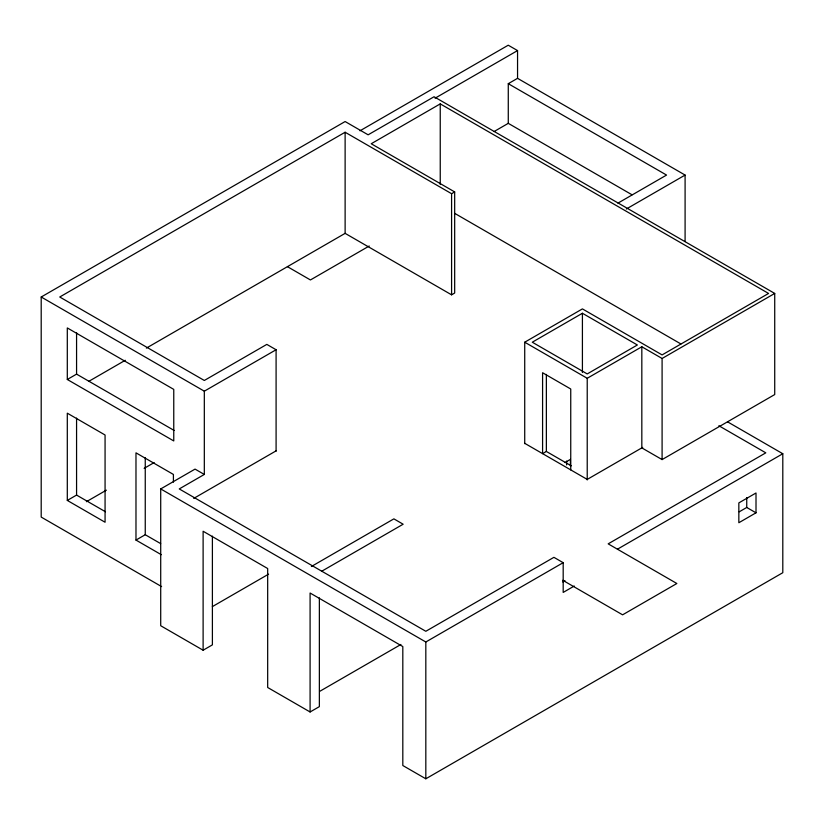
<?xml version="1.0" encoding="UTF-8"?>
<svg xmlns="http://www.w3.org/2000/svg" width="824" height="824" viewBox="0 0 824 824"><rect width="100%" height="100%" fill="white"/><g stroke="black" fill="none" stroke-linecap="round" stroke-linejoin="round"><path stroke-width="1.24" d="M161.607 586.595L41.2 517.081L41.2 297.001L345.122 121.54L368.132 134.817L434.063 96.748L774.725 293.437L774.725 394.552L662.094 459.586L641.824 447.885L641.824 346.77L662.094 358.471L774.725 293.437M146.373 348.109L345.122 233.357L451.583 294.827L454.673 293.035L454.673 191.92L451.583 193.702L345.122 132.242L59.74 297.001L204.321 380.472L266.822 344.391L276.091 349.747L276.091 451.202M360.006 130.789L508.243 45.207L517.554 50.583L517.554 78.332L685.094 175.069L685.094 241.587M435.072 98.2L517.554 50.583M524.723 443.662L524.723 342.207L582.414 308.897L662.105 354.907L768.565 293.447L440.243 103.886L371.222 143.747L454.673 191.92M631.998 194.773L508.274 123.343L508.274 83.688L517.554 78.332M494.029 131.572L508.274 123.343M67.3 379.483L173.761 440.943L173.761 389.392L67.3 327.931L67.3 379.483L76.57 374.127L174.163 430.468M88.621 381.45L125.269 360.284M369.234 246.005L310.432 279.954L287.432 266.667M41.2 297.001L204.321 391.184L276.091 349.747M67.3 500.426L105.07 522.241L105.07 435L67.3 413.185L67.3 500.426L76.57 495.08L105.462 511.756M86.396 501.692L106.389 490.156M144.148 468.351L154.15 462.583M617.938 203.137L666.554 175.069L508.274 83.688M626.312 209.008L685.094 175.069M212.396 536.136L212.396 644.862L203.116 650.218L160.711 625.735L160.711 488.931L195.051 469.103L204.321 474.449L204.321 391.184M204.321 474.449L179.251 488.931L425.823 631.287L553.913 557.333L563.183 562.679L563.183 592.425L574.256 586.029M193.722 498.417L276.091 450.862M173.411 482.153L173.411 474.449L135.981 452.839L135.981 540.081L145.251 534.725L160.67 543.624M582.414 313.264L532.283 342.207L587.224 373.931L637.364 344.988L582.414 313.264L582.414 372.469M524.723 342.207L587.224 378.288L641.824 346.77M212.345 606.629L268.593 574.153M311.379 566.5L393.882 518.863L403.152 524.218L321.896 571.135M571.269 465.838L546.364 451.459L542.583 453.633L542.583 372.736L570.744 389L570.744 469.896M564.986 462.511L570.404 459.39L570.404 465.807M642.699 447.381L587.224 479.413L524.723 443.322M319.671 691.377L400.928 644.471M160.711 488.931L425.823 641.989L563.183 562.679M203.116 650.218L203.116 531.253L267.676 568.529L267.676 687.494L310.092 711.977L319.362 706.631L319.362 597.894M617.444 549.196L782.8 453.736L782.8 572.701L425.823 778.793L402.812 765.517L402.812 646.552L310.092 593.023L310.092 711.977M562.771 581.96L564.986 580.673M739.231 511.807L746.74 507.471L756.01 512.816L756.01 492.989L738.84 502.908L738.84 522.735L756.01 512.816M454.611 213.303L680.912 343.958M727.51 421.816L782.8 453.736M718.878 425.751L765.805 452.839L608.174 543.85L676.854 583.505L622.594 614.828L562.782 580.292M135.981 540.081L161.308 554.696M746.74 497.552L746.74 507.471M662.094 358.471L662.094 459.586M587.224 378.288L587.224 479.97M566.624 461.059L566.624 464.911M546.364 374.415L546.364 451.459M451.583 193.702L451.583 294.827M440.243 103.886L440.243 184.525M425.823 641.989L425.823 778.793M345.122 132.242L345.122 233.357M145.251 457.753L145.251 534.725M76.57 332.639L76.57 374.127M76.57 418.098L76.57 495.08"/></g></svg>
